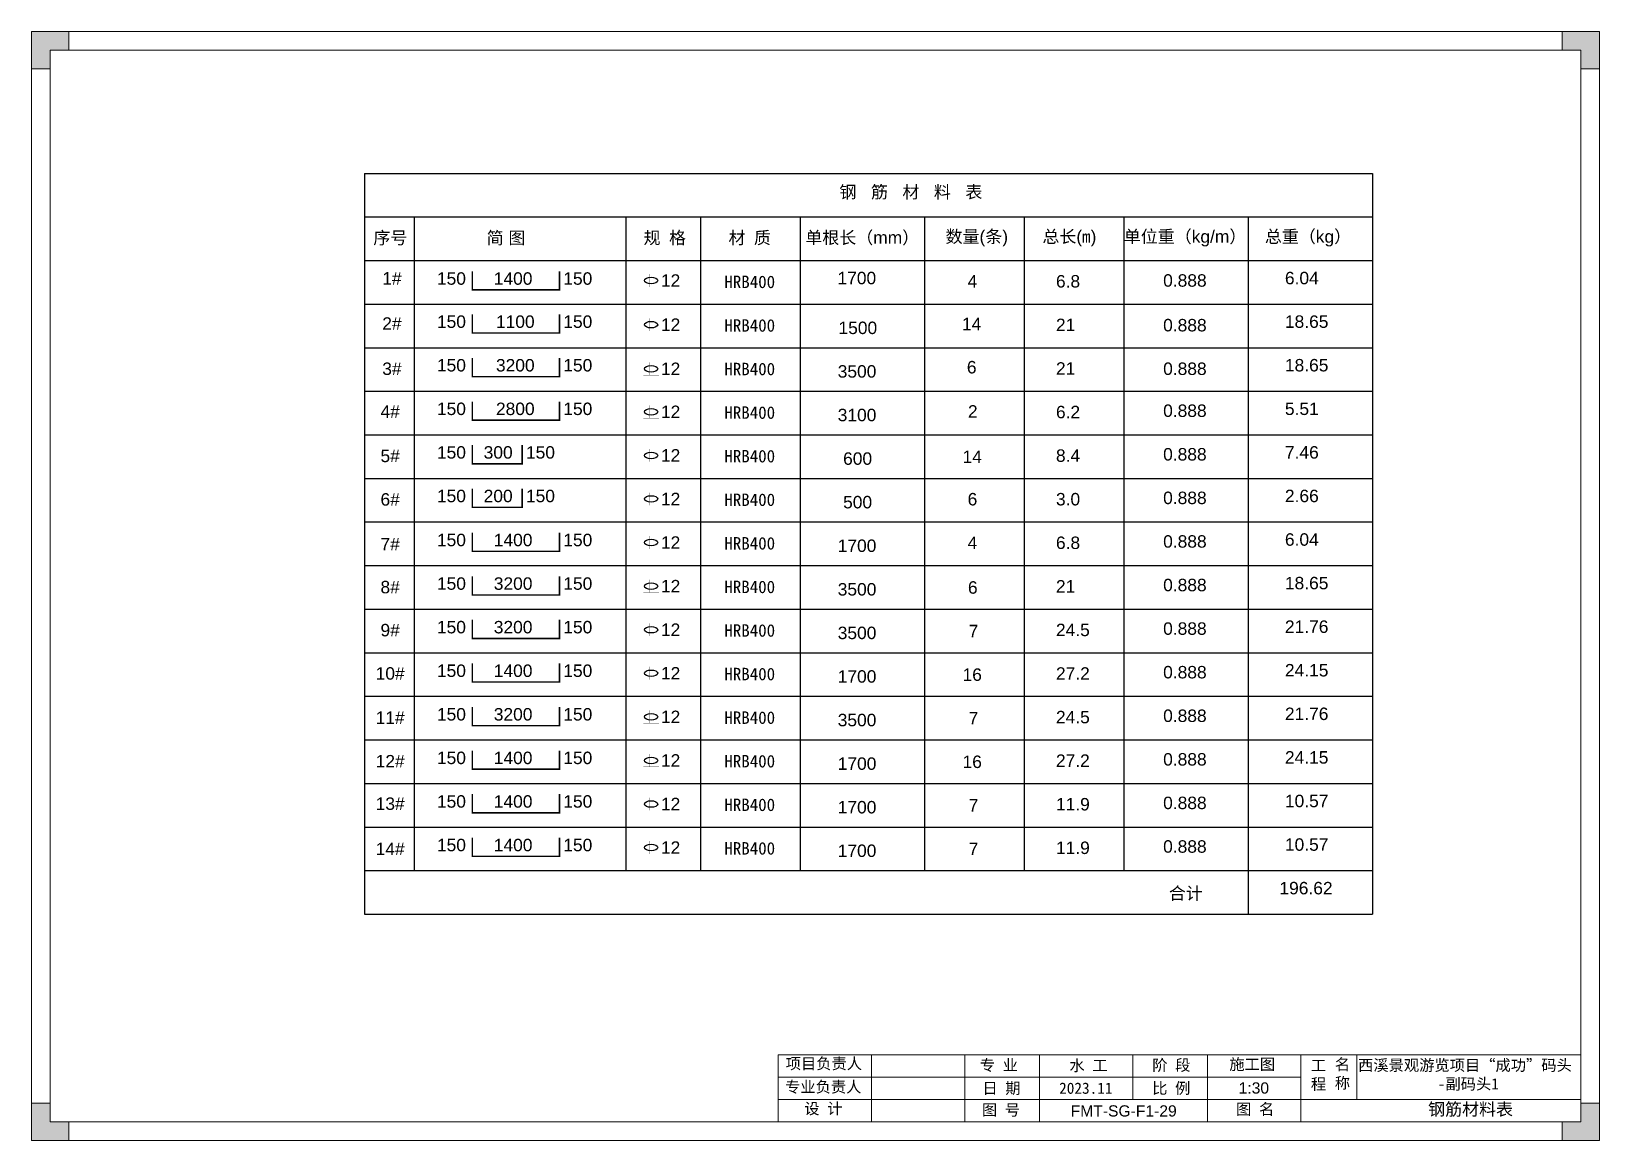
# Model space of a CAD drawing. Header units: millimetres. Extents: x 136606 to 1229059, y 82794 to 127566.
# Drawn here: x 1005973 to 1018573, y 118656 to 127566 of the extents above; entities that cross this region are included whole.
import ezdxf

# ---------------------------------------------------------------- set-up
doc = ezdxf.new("R2010")
doc.units = ezdxf.units.MM
for name, color, linetype in [('00打印图框', 255, 'Continuous'), ('Frame and TB', 7, 'Continuous'), ('标识', 20, 'Continuous')]:
    doc.layers.add(name, color=color, linetype=linetype)
doc.layers.add('图框', color=7, linetype='Continuous', lineweight=13)
doc.styles.add('Arial', font='arial.ttf')
doc.styles.get("Standard").update_dxf_attribs({"font": 'arial.ttf'})

# ---------------------------------------------------------------- blocks, each defined once
blk = doc.blocks.new('钢筋符号')
at = {"const_width": 1}
for points in [[(327697, 120467), (327822, 120467)], [(327747, 120570), (327747, 120467)], [(327772, 120570), (327772, 120467)]]:
    blk.add_lwpolyline(points, dxfattribs=at)
blk.add_ellipse((327759, 120518), major_axis=(53.4, 0), ratio=0.493333)
blk = doc.blocks.new('*U1838')
at = {"layer": 'Frame and TB'}
blk.add_blockref('钢筋符号', (-327759, -120518), dxfattribs=at)
blk = doc.blocks.new('*U1839')
at = {"color": 0, "linetype": 'ByBlock', "lineweight": -2, "transparency": 16777216}
blk.add_blockref('*U1838', (0, 0), dxfattribs=at)
blk = doc.blocks.new('GW-TK')
at = {"layer": '图框', "linetype": 'Continuous', "lineweight": 0}
h = blk.add_hatch(color=256, dxfattribs=at)
h.dxf.hatch_style = 1
h.paths.add_polyline_path([(927183.55, 464715.01), (927183.55, 464705.01), (927188.55, 464705.01), (927188.55, 464710.01), (927193.56, 464710.01), (927193.56, 464715.01)])
h = blk.add_hatch(color=256, dxfattribs=at)
h.dxf.hatch_style = 1
h.paths.add_polyline_path([(927593.55, 464715.01), (927593.55, 464710.01), (927598.55, 464710.01), (927598.55, 464705.01), (927603.55, 464705.01), (927603.55, 464715.01)])
h = blk.add_hatch(color=256, dxfattribs=at)
h.dxf.hatch_style = 1
h.paths.add_polyline_path([(927193.56, 464418.01), (927193.56, 464423.01), (927188.55, 464423.01), (927188.55, 464428.01), (927183.55, 464428.01), (927183.55, 464418.01)])
h = blk.add_hatch(color=256, dxfattribs=at)
h.dxf.hatch_style = 1
h.paths.add_polyline_path([(927603.55, 464418.01), (927603.55, 464428.01), (927598.55, 464428.01), (927598.55, 464423.01), (927593.55, 464423.01), (927593.55, 464418.01)])
at = {"layer": '图框', "linetype": 'Continuous'}
for p, q in [((927383.55, 464441.02), (927383.55, 464423.01)), ((927408.55, 464441.02), (927408.55, 464423.01)), ((927433.55, 464441.02), (927433.55, 464423.01)), ((927453.55, 464441.02), (927453.55, 464423.01)), ((927478.55, 464441.02), (927478.55, 464429.01)), ((927498.55, 464441.02), (927498.55, 464423.01)), ((927523.55, 464441.02), (927523.55, 464423.01)), ((927538.55, 464441.02), (927538.55, 464429.01)), ((927383.55, 464435.01), (927523.55, 464435.01)), ((927451.56, 464429.01), (927383.55, 464429.01)), ((927383.55, 464429.01), (927598.55, 464429.01))]:
    blk.add_line(p, q, dxfattribs=at)
at = {"layer": '图框', "linetype": 'Continuous', "lineweight": 0}
for points in [[(927188.55, 464705.01), (927188.55, 464710.01), (927193.56, 464710.01), (927193.56, 464715.01), (927183.55, 464715.01), (927183.55, 464705.01)], [(927598.55, 464705.01), (927598.55, 464710.01), (927593.55, 464710.01), (927593.55, 464715.01), (927603.55, 464715.01), (927603.55, 464705.01)], [(927188.55, 464428.01), (927188.55, 464423.01), (927193.56, 464423.01), (927193.56, 464418.01), (927183.55, 464418.01), (927183.55, 464428.01)], [(927598.55, 464428.01), (927598.55, 464423.01), (927593.55, 464423.01), (927593.55, 464418.01), (927603.55, 464418.01), (927603.55, 464428.01)]]:
    blk.add_lwpolyline(points, close=True, dxfattribs=at)
at = {"layer": '图框'}
for points in [[(927183.55, 464715.01), (927603.55, 464715.01), (927603.55, 464418.01), (927183.55, 464418.01)], [(927188.55, 464710.01), (927598.55, 464710.01), (927598.55, 464423.01), (927188.55, 464423.01)]]:
    blk.add_lwpolyline(points, close=True, dxfattribs=at)
at = {"layer": '图框', "linetype": 'Continuous'}
blk.add_lwpolyline([(927383.55, 464441.02), (927598.55, 464441.02)], dxfattribs=at)
at = {"layer": '图框', "linetype": 'Continuous', "char_height": 3, "attachment_point": 1}
for s, width, heights, insert in [('{\\fSimSun|b0|i0|c134|p2;项目负责人}', 26.0225, [0], (927385.56, 464440.15)), ('{\\fSimSun|b0|i0|c134|p2;专 业}', 12.8345, [0], (927437.53, 464439.73)), ('{\\fSimSun|b0|i0|c134|p2;阶 段}', 17.4775, [0], (927483.73, 464439.73)), ('{\\fSimSun|b0|i0|c134|p2;工 程}', 5.2119, [0], (927526.21, 464439.66)), ('{\\fSimSun|b0|i0|c134|p2;名 称}', 5.2119, [0], (927532.62, 464439.93)), ('{\\fSimSun|b0|i0|c134|p2;专业负责人}', 24.6361, [2.04], (927385.39, 464433.9)), ('{\\fSimSun|b0|i0|c134|p2;日 期}', 11.224, [0], (927438.25, 464433.55)), ('{\\fSimSun|b0|i0|c134|p2;比 例}', 10.9146, [0], (927483.71, 464433.55)), ('{\\fSimSun|b0|i0|c134|p2;设 计}', 16.2353, [0], (927390.55, 464428.09)), ('{\\fSimSun|b0|i0|c134|p2;图 号}', 23.6261, [0], (927438.11, 464427.75)), ('{\\fSimSun|b0|i0|c134|p2;图 名}', 12.066, [0], (927506.19, 464427.94))]:
    blk.add_mtext_dynamic_manual_height_columns(s, width=width, gutter_width=17.5, heights=heights, dxfattribs=dict(at, insert=insert))
at = {"layer": '图框', "color": 3, "linetype": 'Continuous', "char_height": 3, "attachment_point": 1}
for s, width, insert in [('{\\fSimSun|b0|i0|c134|p2;水 工}', 11.224, (927461.55, 464439.63)), ('\\pt9;{\\fSimSun|b0|i0|c134|p2;施工图}', 18.6303, (927504.36, 464439.94)), ('\\pi0.39911,t9.39911;{\\fSimSun|b0|i0|c134|p2;西溪景观游览项目“成功”码头\\P\\pi21.75744,t30.75744;-副码头1}', 60.0149, (927538.45, 464439.71)), ('{\\fSimSun|b0|i0|c134|p2;2023.11}', 11.224, (927458.8, 464433.55))]:
    blk.add_mtext_dynamic_manual_height_columns(s, width=width, gutter_width=17.5, heights=[0], dxfattribs=dict(at, insert=insert))
blk = doc.blocks.new('*U1866')
at = {"layer": 'Frame and TB'}
blk.add_blockref('钢筋符号', (-327759, -120518), dxfattribs=at)
blk = doc.blocks.new('*U1867')
at = {"color": 0, "linetype": 'ByBlock', "lineweight": -2, "transparency": 16777216}
blk.add_blockref('*U1866', (0, 0), dxfattribs=at)
blk = doc.blocks.new('*U1868')
at = {"layer": 'Frame and TB'}
blk.add_blockref('钢筋符号', (-327759, -120518), dxfattribs=at)
blk = doc.blocks.new('*U1869')
at = {"color": 0, "linetype": 'ByBlock', "lineweight": -2, "transparency": 16777216}
blk.add_blockref('*U1868', (0, 0), dxfattribs=at)
blk = doc.blocks.new('*U1870')
at = {"layer": 'Frame and TB'}
blk.add_blockref('钢筋符号', (-327759, -120518), dxfattribs=at)
blk = doc.blocks.new('*U1871')
at = {"color": 0, "linetype": 'ByBlock', "lineweight": -2, "transparency": 16777216}
blk.add_blockref('*U1870', (0, 0), dxfattribs=at)
blk = doc.blocks.new('*U1872')
at = {"layer": 'Frame and TB'}
blk.add_blockref('钢筋符号', (-327759, -120518), dxfattribs=at)
blk = doc.blocks.new('*U1873')
at = {"color": 0, "linetype": 'ByBlock', "lineweight": -2, "transparency": 16777216}
blk.add_blockref('*U1872', (0, 0), dxfattribs=at)
blk = doc.blocks.new('*U1874')
at = {"layer": 'Frame and TB'}
blk.add_blockref('钢筋符号', (-327759, -120518), dxfattribs=at)
blk = doc.blocks.new('*U1875')
at = {"color": 0, "linetype": 'ByBlock', "lineweight": -2, "transparency": 16777216}
blk.add_blockref('*U1874', (0, 0), dxfattribs=at)
blk = doc.blocks.new('*U1876')
at = {"layer": 'Frame and TB'}
blk.add_blockref('钢筋符号', (-327759, -120518), dxfattribs=at)
blk = doc.blocks.new('*U1877')
at = {"color": 0, "linetype": 'ByBlock', "lineweight": -2, "transparency": 16777216}
blk.add_blockref('*U1876', (0, 0), dxfattribs=at)
blk = doc.blocks.new('*U1878')
at = {"layer": 'Frame and TB'}
blk.add_blockref('钢筋符号', (-327759, -120518), dxfattribs=at)
blk = doc.blocks.new('*U1879')
at = {"color": 0, "linetype": 'ByBlock', "lineweight": -2, "transparency": 16777216}
blk.add_blockref('*U1878', (0, 0), dxfattribs=at)
blk = doc.blocks.new('*U1880')
at = {"layer": 'Frame and TB'}
blk.add_blockref('钢筋符号', (-327759, -120518), dxfattribs=at)
blk = doc.blocks.new('*U1881')
at = {"color": 0, "linetype": 'ByBlock', "lineweight": -2, "transparency": 16777216}
blk.add_blockref('*U1880', (0, 0), dxfattribs=at)
blk = doc.blocks.new('*U1882')
at = {"layer": 'Frame and TB'}
blk.add_blockref('钢筋符号', (-327759, -120518), dxfattribs=at)
blk = doc.blocks.new('*U1883')
at = {"color": 0, "linetype": 'ByBlock', "lineweight": -2, "transparency": 16777216}
blk.add_blockref('*U1882', (0, 0), dxfattribs=at)
blk = doc.blocks.new('*U1884')
at = {"layer": 'Frame and TB'}
blk.add_blockref('钢筋符号', (-327759, -120518), dxfattribs=at)
blk = doc.blocks.new('*U1885')
at = {"color": 0, "linetype": 'ByBlock', "lineweight": -2, "transparency": 16777216}
blk.add_blockref('*U1884', (0, 0), dxfattribs=at)
blk = doc.blocks.new('*U1886')
at = {"layer": 'Frame and TB'}
blk.add_blockref('钢筋符号', (-327759, -120518), dxfattribs=at)
blk = doc.blocks.new('*U1887')
at = {"color": 0, "linetype": 'ByBlock', "lineweight": -2, "transparency": 16777216}
blk.add_blockref('*U1886', (0, 0), dxfattribs=at)
blk = doc.blocks.new('*U1888')
at = {"layer": 'Frame and TB'}
blk.add_blockref('钢筋符号', (-327759, -120518), dxfattribs=at)
blk = doc.blocks.new('*U1889')
at = {"color": 0, "linetype": 'ByBlock', "lineweight": -2, "transparency": 16777216}
blk.add_blockref('*U1888', (0, 0), dxfattribs=at)
blk = doc.blocks.new('*U1890')
at = {"layer": 'Frame and TB'}
blk.add_blockref('钢筋符号', (-327759, -120518), dxfattribs=at)
blk = doc.blocks.new('*U1891')
at = {"color": 0, "linetype": 'ByBlock', "lineweight": -2, "transparency": 16777216}
blk.add_blockref('*U1890', (0, 0), dxfattribs=at)

msp = doc.modelspace()

# ---------------------------------------------------------------- linework, layer by layer
for p, q in [((1008649.4256, 126425.0789), (1008649.4256, 120474.5891)), ((1008649.4256, 126425.0789), (1016749.3624, 126425.0789)), ((1016749.3624, 126425.0789), (1016749.3624, 120474.5891)), ((1008649.4256, 126075.1254), (1016749.3624, 126075.1254)), ((1009049.4748, 126075.1254), (1009049.4748, 120824.6227)), ((1010749.4575, 126075.1254), (1010749.4575, 120824.6227)), ((1011349.4419, 126075.1254), (1011349.4419, 120824.6227)), ((1012149.4264, 126075.1254), (1012149.4264, 120824.6227)), ((1013149.4264, 126075.1254), (1013149.4264, 120824.6227)), ((1013949.4108, 126075.1254), (1013949.4108, 120824.6227)), ((1014749.3953, 126075.1254), (1014749.3953, 120824.6227)), ((1015749.3797, 126075.1254), (1015749.3797, 120474.5891)), ((1008649.4256, 125725.0919), (1016749.3624, 125725.0919)), ((1008649.4256, 125375.0584), (1016749.3624, 125375.0584)), ((1008649.4256, 125025.0249), (1016749.3624, 125025.0249)), ((1008649.4256, 124674.9913), (1016749.3624, 124674.9913)), ((1008649.4256, 124324.9578), (1016749.3624, 124324.9578)), ((1008649.4256, 123974.9243), (1016749.3624, 123974.9243)), ((1008649.4256, 123624.8908), (1016749.3624, 123624.8908))]:
    msp.add_line(p, q)
at = {"layer": 'Frame and TB'}
for p, q in [((1008649.4256, 123274.8573), (1016749.3624, 123274.8573)), ((1008649.4256, 122924.8238), (1016749.3624, 122924.8238)), ((1008649.4256, 122574.7902), (1016749.3624, 122574.7902)), ((1008649.4256, 122224.7567), (1016749.3624, 122224.7567)), ((1008649.4256, 121874.7232), (1016749.3624, 121874.7232)), ((1008649.4256, 121524.6897), (1016749.3624, 121524.6897)), ((1008649.4256, 121174.6562), (1016749.3624, 121174.6562)), ((1008649.4256, 120824.6227), (1016749.3624, 120824.6227)), ((1008649.4256, 120474.5891), (1016749.3624, 120474.5891))]:
    msp.add_line(p, q, dxfattribs=at)
at = {"layer": '标识', "const_width": 12}
for points in [[(1009516.7608, 125639.314), (1009516.7608, 125489.314), (1010216.7608, 125489.314), (1010216.7608, 125639.314)], [(1009516.7608, 125292.725), (1009516.7608, 125142.725), (1010216.7608, 125142.725), (1010216.7608, 125292.725)], [(1009516.7608, 124942.6915), (1009516.7608, 124792.6915), (1010216.7608, 124792.6915), (1010216.7608, 124942.6915)], [(1009516.7608, 124592.658), (1009516.7608, 124442.658), (1010216.7608, 124442.658), (1010216.7608, 124592.658)], [(1009516.7608, 124242.6245), (1009516.7608, 124092.6245), (1009916.7608, 124092.6245), (1009916.7608, 124242.6245)], [(1009516.7608, 123892.5909), (1009516.7608, 123742.5909), (1009916.7608, 123742.5909), (1009916.7608, 123892.5909)], [(1009516.7608, 123539.1129), (1009516.7608, 123389.1129), (1010216.7608, 123389.1129), (1010216.7608, 123539.1129)], [(1009516.7608, 123189.0794), (1009516.7608, 123039.0794), (1010216.7608, 123039.0794), (1010216.7608, 123189.0794)], [(1009516.7608, 122839.0459), (1009516.7608, 122689.0459), (1010216.7608, 122689.0459), (1010216.7608, 122839.0459)], [(1009516.7608, 122489.0124), (1009516.7608, 122339.0124), (1010216.7608, 122339.0124), (1010216.7608, 122489.0124)], [(1009516.7608, 122138.9789), (1009516.7608, 121988.9789), (1010216.7608, 121988.9789), (1010216.7608, 122138.9789)], [(1009516.7608, 121788.9453), (1009516.7608, 121638.9453), (1010216.7608, 121638.9453), (1010216.7608, 121788.9453)], [(1009516.7608, 121438.9118), (1009516.7608, 121288.9118), (1010216.7608, 121288.9118), (1010216.7608, 121438.9118)], [(1009516.7608, 121088.8783), (1009516.7608, 120938.8783), (1010216.7608, 120938.8783), (1010216.7608, 121088.8783)]]:
    msp.add_lwpolyline(points, dxfattribs=at)

# ---------------------------------------------------------------- block references
at = {"xscale": 30, "yscale": 30, "zscale": 30}
msp.add_blockref('GW-TK', (-26809533.2266, -13813884.5392), dxfattribs=at)
for name, p in [('*U1839', (1010952.0238, 125564.2609)), ('*U1867', (1010952.0238, 125209.9149)), ('*U1869', (1010952.0238, 124855.569)), ('*U1871', (1010952.0238, 124509.8851)), ('*U1873', (1010952.0238, 124159.8516)), ('*U1875', (1010952.0238, 123809.8181)), ('*U1877', (1010952.0238, 123459.7846)), ('*U1879', (1010952.0238, 123109.751)), ('*U1881', (1010952.0238, 122759.7175)), ('*U1883', (1010952.0238, 122409.684)), ('*U1885', (1010952.0238, 122059.6505)), ('*U1887', (1010952.0238, 121709.617)), ('*U1889', (1010952.0238, 121359.5835)), ('*U1891', (1010952.0238, 121009.5499))]:
    msp.add_blockref(name, p)

# ---------------------------------------------------------------- texts
at = {"style": 'Arial'}
for s, p in [('150', (1009231.7817, 125530.6143)), ('1400', (1009688.4924, 125530.6143)), ('150', (1010246.999, 125530.6143)), ('1700', (1012449.9615, 125534.5113)), ('6.04', (1016044.7438, 125534.5113)), ('12', (1011031.6093, 125514.3891)), ('4', (1013495.5433, 125508.3604)), ('6.8', (1014205.1419, 125508.3604)), ('0.888', (1015066.374, 125515.0861)), ('150', (1009231.7817, 125184.0253)), ('1100', (1009706.0052, 125184.0253)), ('150', (1010246.999, 125184.0253)), ('12', (1011031.6093, 125160.0431)), ('14', (1013449.9153, 125165.5317)), ('21', (1014205.1419, 125158.3269)), ('0.888', (1015066.374, 125156.0965)), ('18.65', (1016044.7438, 125184.4777)), ('1500', (1012457.9951, 125134.4777)), ('150', (1009231.7817, 124833.9918)), ('3200', (1009706.0052, 124833.9918)), ('150', (1010246.999, 124833.9918)), ('12', (1011031.6093, 124805.6971)), ('3500', (1012451.7406, 124784.4442)), ('6', (1013489.5013, 124818.4716)), ('21', (1014205.1419, 124808.2933)), ('0.888', (1015066.374, 124806.0641)), ('18.65', (1016044.7438, 124834.4442)), ('150', (1009231.7817, 124483.9583)), ('2800', (1009706.0052, 124483.9583)), ('150', (1010246.999, 124483.9583)), ('12', (1011031.6093, 124460.0133)), ('3100', (1012451.7406, 124434.4107)), ('2', (1013498.1508, 124463.2025)), ('6.2', (1014205.1419, 124458.2598)), ('0.888', (1015066.374, 124468.8711)), ('5.51', (1016044.7438, 124484.4107)), ('150', (1009231.7817, 124133.9248)), ('300', (1009607.2423, 124133.9248)), ('150', (1009946.999, 124133.9248)), ('7.46', (1016044.7438, 124134.3772)), ('12', (1011031.6093, 124109.9797)), ('600', (1012494.985, 124084.3772)), ('14', (1013454.7643, 124099.0504)), ('8.4', (1014205.1419, 124108.2263)), ('0.888', (1015066.374, 124118.8376)), ('150', (1009231.7817, 123783.8912)), ('200', (1009607.2423, 123783.8912)), ('150', (1009946.999, 123783.8912)), ('12', (1011031.6093, 123759.9462)), ('6', (1013495.5433, 123758.1928)), ('3.0', (1014205.1419, 123758.1928)), ('0.888', (1015066.374, 123768.8041)), ('2.66', (1016044.7438, 123784.3437)), ('500', (1012494.985, 123734.3437)), ('150', (1009231.7817, 123430.4132)), ('1400', (1009688.4924, 123430.4132)), ('150', (1010246.999, 123430.4132)), ('12', (1011031.6093, 123409.9127)), ('1700', (1012451.7406, 123384.3102)), ('4', (1013495.5433, 123408.1593)), ('6.8', (1014205.1419, 123408.1593)), ('0.888', (1015066.374, 123418.7706)), ('6.04', (1016044.7438, 123434.3102)), ('150', (1009231.7817, 123080.3797)), ('3200', (1009688.4924, 123080.3797)), ('150', (1010246.999, 123080.3797)), ('12', (1011031.6093, 123059.8792)), ('3500', (1012451.7406, 123034.2766)), ('6', (1013498.0232, 123048.9498)), ('21', (1014205.1419, 123058.1258)), ('0.888', (1015066.374, 123068.7371)), ('18.65', (1016044.7438, 123084.2766)), ('150', (1009231.7817, 122730.3462)), ('3200', (1009688.4924, 122730.3462)), ('150', (1010246.999, 122730.3462)), ('12', (1011031.6093, 122709.8457)), ('3500', (1012451.7406, 122684.2431)), ('7', (1013503.6659, 122698.9163)), ('24.5', (1014205.1419, 122708.0922)), ('0.888', (1015066.374, 122718.7036)), ('21.76', (1016044.7438, 122734.2431)), ('150', (1009231.7817, 122380.3127)), ('1400', (1009688.4924, 122380.3127)), ('150', (1010246.999, 122380.3127)), ('24.15', (1016044.7438, 122384.2096)), ('12', (1011031.6093, 122359.8122)), ('1700', (1012451.7406, 122334.2096)), ('16', (1013454.7643, 122348.8828)), ('27.2', (1014205.1419, 122358.0587)), ('0.888', (1015066.374, 122368.67)), ('150', (1009231.7817, 122030.2791)), ('3200', (1009688.4924, 122030.2791)), ('150', (1010246.999, 122030.2791)), ('12', (1011031.6093, 122009.7786)), ('7', (1013503.6659, 121998.8493)), ('24.5', (1014205.1419, 122008.0252)), ('0.888', (1015066.374, 122018.6365)), ('21.76', (1016044.7438, 122034.1761)), ('3500', (1012451.7406, 121984.1761)), ('150', (1009231.7817, 121680.2456)), ('1400', (1009688.4924, 121680.2456)), ('150', (1010246.999, 121680.2456)), ('12', (1011031.6093, 121659.7451)), ('1700', (1012451.7406, 121634.1426)), ('16', (1013454.7643, 121648.8157)), ('27.2', (1014205.1419, 121657.9917)), ('0.888', (1015066.374, 121668.603)), ('24.15', (1016044.7438, 121684.1426)), ('150', (1009231.7817, 121330.2121)), ('1400', (1009688.4924, 121330.2121)), ('150', (1010246.999, 121330.2121)), ('12', (1011031.6093, 121309.7116)), ('1700', (1012451.7406, 121284.1091)), ('7', (1013503.6659, 121298.7822)), ('11.9', (1014205.1419, 121307.9582)), ('0.888', (1015066.374, 121318.5695)), ('10.57', (1016044.7438, 121334.1091)), ('10.57', (1016044.7438, 120984.0755)), ('150', (1009231.7817, 120980.1786)), ('1400', (1009688.4924, 120980.1786)), ('150', (1010246.999, 120980.1786)), ('12', (1011031.6093, 120959.6781)), ('1700', (1012451.7406, 120934.0755)), ('7', (1013503.6659, 120948.7487)), ('11.9', (1014205.1419, 120957.9247)), ('0.888', (1015066.374, 120968.536)), ('合计', (1015111.8793, 120592.1926)), ('196.62', (1016000.6119, 120634.042))]:
    msp.add_text(s, height=100, dxfattribs=at).set_placement(p)
at = {"char_height": 100, "attachment_point": 5, "style": 'Arial'}
for s, insert in [(' 钢   筋   材   料   表 ', (1013020.1792, 126270.2806)), ('序号', (1008857.4778, 125902.1158)), ('简 图', (1009787.1056, 125902.0403)), ('{\\fSimSun|b0|i0|c134|p2;规 格}', (1011062.3491, 125902.8856)), ('{\\fSimSun|b0|i0|c134|p2;材 质}', (1011744.7802, 125902.8856)), ('单根长（mm）', (1012648.9774, 125902.8856)), ('数量(条)', (1013569.331, 125902.8856)), ('{\\fSimSun|b0|i0|c134|p2;总长}({\\fSimSun|b0|i0|c134|p2;m})', (1014313.2048, 125902.8856)), ('单位重（kg/m）', (1015242.5405, 125902.8856)), ('总重（kg）', (1016230.1503, 125902.8856)), ('1#', (1008870.3315, 125581.9192)), ('{\\fSimSun|b0|i0|c134|p2;HRB400}', (1011744.7802, 125553.0549)), ('2#', (1008870.3315, 125219.1253)), ('{\\fSimSun|b0|i0|c134|p2;HRB400}', (1011744.7802, 125203.0214)), ('3#', (1008870.3315, 124855.2449)), ('{\\fSimSun|b0|i0|c134|p2;HRB400}', (1011744.7802, 124852.9879)), ('4#', (1008855.9712, 124511.591)), ('{\\fSimSun|b0|i0|c134|p2;HRB400}', (1011744.7802, 124502.9544)), ('5#', (1008855.9712, 124155.1779)), ('{\\fSimSun|b0|i0|c134|p2;HRB400}', (1011744.7802, 124152.9209)), ('6#', (1008855.9712, 123805.5918)), ('{\\fSimSun|b0|i0|c134|p2;HRB400}', (1011744.7802, 123802.8874)), ('7#', (1008855.9712, 123447.2372)), ('{\\fSimSun|b0|i0|c134|p2;HRB400}', (1011744.7802, 123452.8538)), ('8#', (1008855.9712, 123101.4462)), ('{\\fSimSun|b0|i0|c134|p2;HRB400}', (1011744.7802, 123102.8203)), ('9#', (1008855.9712, 122755.6553)), ('{\\fSimSun|b0|i0|c134|p2;HRB400}', (1011744.7802, 122752.7868)), ('10#', (1008855.9712, 122407.7442)), ('{\\fSimSun|b0|i0|c134|p2;HRB400}', (1011744.7802, 122402.7533)), ('11#', (1008855.9712, 122053.467)), ('{\\fSimSun|b0|i0|c134|p2;HRB400}', (1011744.7802, 122052.7198)), ('12#', (1008855.9712, 121703.4346)), ('{\\fSimSun|b0|i0|c134|p2;HRB400}', (1011744.7802, 121702.6863)), ('13#', (1008855.9712, 121361.8862)), ('{\\fSimSun|b0|i0|c134|p2;HRB400}', (1011744.7802, 121352.6527)), ('14#', (1008855.9712, 120999.125)), ('{\\fSimSun|b0|i0|c134|p2;HRB400}', (1011744.7802, 121002.6192)), ('{\\fSimSun|b0|i0|c134|p2; 钢筋材料表 }', (1017502.1501, 118902.2499))]:
    msp.add_mtext(s, dxfattribs=dict(at, insert=insert))
at = {"layer": '00打印图框', "color": 6, "char_height": 90, "attachment_point": 1, "style": 'Arial'}
for s, width, gutter_width, heights, insert in [('1:30', 39.404991, 2.8125, [0], (1015672.7543, 119123.7243)), ('{\\C256;FMT-SG-F1-29}', 138.940173, 0, [18.9488], (1014323.3345, 118939.473))]:
    msp.add_mtext_dynamic_manual_height_columns(s, width=width, gutter_width=gutter_width, heights=heights, dxfattribs=dict(at, insert=insert))

doc.saveas('drawing.dxf')
